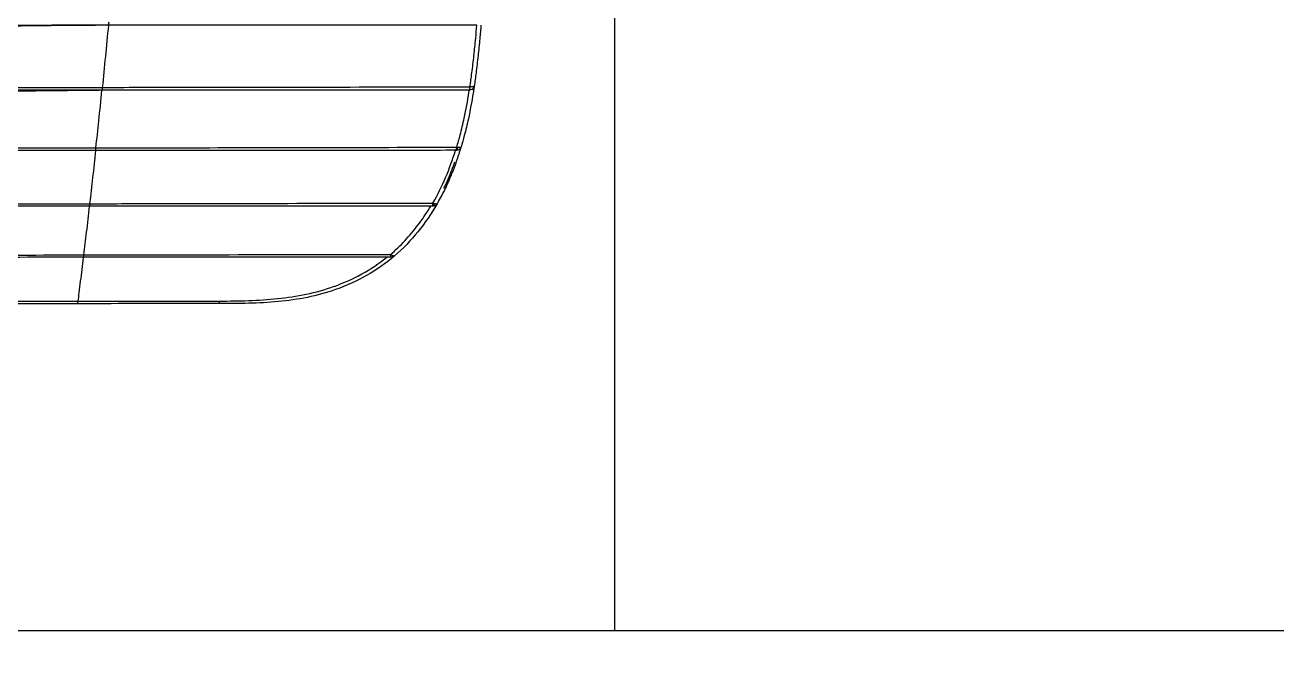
# Model space of a CAD drawing. Header units: millimetres. Extents: x 11242 to 497835, y 4200 to 105100.
# Drawn here: x 107260.4 to 107530.2, y 56320.4 to 56455.6 of the extents above; entities that cross this region are included whole.
import ezdxf
from ezdxf.xclip import XClip

# ---------------------------------------------------------------- set-up
doc = ezdxf.new("R2010")
doc.units = ezdxf.units.MM
doc.header["$LTSCALE"] = 200
doc.header["$XCLIPFRAME"] = 0
for name, color, linetype in [('# LG-AIRCON', 240, 'Continuous'), ('# 냉난방설비', 4, 'Continuous'), ('CEIL-7', 7, 'Continuous'), ('CEIL-암면흡음텍스', 251, 'Continuous')]:
    doc.layers.add(name, color=color, linetype=linetype)

# ---------------------------------------------------------------- blocks, each defined once
blk = doc.blocks.new('A$C7F214049')
at = {"layer": '# LG-AIRCON', "color": 0}
for centre, major_axis, ratio, start_param, end_param in [((1148.7, 46.88), (0.001, -0.8), 0.104317, 6.283184, 7.720209), ((1148.7, 46.88), (-0.001, 0.8), 0.134452, 3.141591, 4.574608), ((1145.86, 33.88), (0.001, -0.8), 0.080584, 6.283184, 7.690881), ((1145.9, 33.88), (-0.001, 0.8), 0.249871, 3.141591, 4.503557), ((1140.75, 21.87), (0.001, -0.8), 0.055459, 6.283184, 7.652757), ((1140.83, 21.87), (-0.001, 0.8), 0.398674, 3.141591, 4.342445), ((1131.67, 10.87), (0.001, -0.8), 0.030446, 6.283184, 7.596784)]:
    blk.add_ellipse(centre, major_axis=major_axis, ratio=ratio, start_param=start_param, end_param=end_param, dxfattribs=at)
for points, degree in [([(1070.61, 60.03), (1057.84, 60.02), (1045.07, 60.01), (1032.29, 60)], 3), ([(1070.85, 60.03), (1070.42, 55.53), (1069.98, 51.04), (1069.54, 46.65)], 3), ([(1070.55, 60.03), (1070.56, 60.03)], 1), ([(1070.85, 60.03), (1070.77, 60.03), (1070.69, 60.03), (1070.61, 60.03)], 3), ([(1150.24, 60.08), (1123.85, 60.06), (1097.37, 60.04), (1070.85, 60.03)], 3), ([(1032.29, 46.64), (1044.71, 46.62), (1057.13, 46.63), (1069.54, 46.65)], 3), ([(1068.79, 46.03), (1056.63, 46.02), (1044.46, 46.01), (1032.29, 46)], 3), ([(1032.7, 45.43), (1044.72, 45.73), (1056.76, 46.01), (1068.77, 46.03)], 3), ([(1069.47, 46.03), (1069.24, 46.03), (1069.02, 46.03), (1068.79, 46.03)], 3), ([(1148.7, 46.08), (1148.7, 46.08), (1148.7, 46.08), (1148.7, 46.08)], 3), ([(1148.78, 46.77), (1148.79, 46.77), (1148.8, 46.77), (1148.81, 46.77)], 3), ([(1149.56, 46.08), (1149.56, 46.09), (1149.39, 46.12), (1149.11, 46.17)], 3), ([(1032.29, 33.63), (1044.24, 33.61), (1056.2, 33.59), (1068.15, 33.61)], 3), ([(1068.09, 33.03), (1056.16, 33.02), (1044.22, 33.01), (1032.29, 33)], 3), ([(1068.09, 33.03), (1067.67, 29.14), (1067.24, 25.3), (1066.81, 21.57)], 3), ([(1068.09, 33.03), (1068.11, 33.03), (1068.13, 33.28), (1068.13, 33.61)], 3), ([(1140.8, 21.71), (1142.82, 25.27), (1144.43, 29.12), (1145.67, 33.08)], 3), ([(1145.9, 33.08), (1145.89, 33.08), (1145.87, 33.08), (1145.86, 33.08)], 3), ([(1145.93, 33.75), (1145.98, 33.74), (1146.04, 33.72), (1146.09, 33.71)], 3), ([(1032.29, 21.51), (1043.79, 21.53), (1055.3, 21.56), (1066.81, 21.57)], 3), ([(1066.74, 21.02), (1055.26, 21.02), (1043.77, 21.01), (1032.29, 21)], 3), ([(1066.81, 21.57), (1066.79, 21.26), (1066.77, 21.02), (1066.74, 21.02)], 3), ([(1141.7, 21.58), (1139.26, 17.33), (1136.18, 13.46), (1132.49, 10.31)], 3), ([(1065.5, 10.53), (1065.48, 10.23), (1065.46, 10.02), (1065.44, 10.02)], 3), ([(1119.52, 3.76), (1123.63, 5.23), (1127.49, 7.34), (1130.88, 10.07)], 3), ([(1132.49, 10.31), (1128.77, 7.12), (1124.46, 4.69), (1119.83, 3.07)], 3), ([(1064.26, 0.02), (1053.6, 0.01), (1042.94, 0.01), (1032.29, 0)], 3), ([(1064.26, 0.02), (1064.26, 0.02), (1064.26, 0.23), (1064.26, 0.55)], 3), ([(1094.79, 0.04), (1094.8, 0.04), (1094.8, 0.26), (1094.8, 0.58)], 3)]:
    blk.add_open_spline(points, degree=degree, dxfattribs=at)
for points, knots in [([(1070.61, 60.03), (1069.76, 60.03), (1068.9, 60.02), (1067.2, 60.02), (1066.34, 60.01), (1064.64, 60), (1063.78, 60), (1061.22, 59.98), (1059.51, 59.96), (1056.09, 59.92), (1054.39, 59.9), (1050.97, 59.86), (1049.26, 59.83), (1045.09, 59.76), (1042.63, 59.71), (1037.7, 59.6), (1035.24, 59.54), (1032.75, 59.48), (1032.72, 59.48), (1032.68, 59.48)], [0, 0, 0, 0, 0.067603, 0.067603, 0.135207, 0.135207, 0.20281, 0.20281, 0.338021, 0.338021, 0.473232, 0.473232, 0.608444, 0.608444, 0.802914, 0.802914, 0.997463, 0.997463, 1, 1, 1, 1]), ([(1070.61, 60.03), (1070.61, 60.03), (1070.61, 60.03), (1070.61, 60.03), (1070.61, 60.03), (1070.61, 60.03), (1070.61, 60.03), (1070.61, 60.03)], [0, 0, 0, 0, 0.108262, 0.108262, 0.347509, 0.347509, 1, 1, 1, 1]), ([(1070.92, 60.68), (1070.91, 60.56), (1070.88, 60.33), (1070.86, 60.08), (1070.85, 60.04), (1070.85, 60.03)], [0, 0, 0, 0, 0.334477, 0.667511, 1, 1, 1, 1]), ([(1148.78, 46.77), (1148.93, 47.77), (1149.06, 48.77), (1149.35, 51.01), (1149.5, 52.25), (1149.76, 54.74), (1149.89, 55.98), (1150.1, 58.18), (1150.18, 59.13), (1150.27, 60.08)], [0, 0, 0, 0, 0.226886, 0.226886, 0.506944, 0.506944, 0.786603, 0.786603, 1, 1, 1, 1]), ([(1151.15, 60.08), (1151.15, 60.08), (1151.15, 60.08), (1151.06, 59.1), (1150.97, 58.12), (1150.77, 55.91), (1150.64, 54.68), (1150.38, 52.21), (1150.23, 50.97), (1149.96, 48.81), (1149.83, 47.87), (1149.69, 46.93)], [0, 0, 0, 0, 0.000003, 0.000003, 0.222644, 0.222644, 0.503385, 0.503385, 0.784968, 0.784968, 1, 1, 1, 1]), ([(1068.16, 33.61), (1068.37, 35.54), (1068.81, 39.65), (1069.24, 43.83), (1069.47, 46.02)], [0, 0, 0, 0, 0.476063, 1, 1, 1, 1]), ([(1069.54, 46.65), (1069.52, 46.53), (1069.5, 46.31), (1069.48, 46.07), (1069.47, 46.04), (1069.47, 46.03)], [0, 0, 0, 0, 0.341012, 0.674077, 1, 1, 1, 1]), ([(1148.7, 46.08), (1145.85, 46.08), (1143, 46.08), (1129.95, 46.07), (1119.72, 46.06), (1099.27, 46.05), (1089.03, 46.04), (1075.69, 46.03), (1072.58, 46.03), (1069.47, 46.03)], [0, 0, 0, 0, 0.10794, 0.10794, 0.495186, 0.495186, 0.882432, 0.882432, 1, 1, 1, 1]), ([(1069.54, 46.65), (1072.64, 46.65), (1075.75, 46.66), (1089.09, 46.68), (1099.33, 46.69), (1119.79, 46.72), (1130.02, 46.74), (1143.08, 46.76), (1145.93, 46.77), (1148.78, 46.77)], [0, 0, 0, 0, 0.117383, 0.117383, 0.504703, 0.504703, 0.892034, 0.892034, 1, 1, 1, 1]), ([(1145.93, 33.75), (1146.19, 34.63), (1146.44, 35.51), (1146.99, 37.6), (1147.27, 38.82), (1147.93, 41.87), (1148.27, 43.72), (1148.59, 45.74), (1148.62, 45.91), (1148.65, 46.08)], [0, 0, 0, 0, 0.218779, 0.218779, 0.515002, 0.515002, 0.959729, 0.959729, 1, 1, 1, 1]), ([(1149.56, 46.08), (1149.52, 45.86), (1149.49, 45.64), (1149.16, 43.57), (1148.82, 41.73), (1148.16, 38.68), (1147.87, 37.47), (1147.33, 35.44), (1147.1, 34.61), (1146.85, 33.79)], [0, 0, 0, 0, 0.053164, 0.053164, 0.497933, 0.497933, 0.794719, 0.794719, 1, 1, 1, 1]), ([(1149.69, 46.93), (1149.69, 46.93), (1149.69, 46.93), (1149.69, 46.9), (1149.68, 46.88), (1149.66, 46.8), (1149.64, 46.74), (1149.59, 46.61), (1149.55, 46.54), (1149.42, 46.38), (1149.33, 46.3), (1149.16, 46.19), (1149.07, 46.15), (1148.9, 46.09), (1148.8, 46.08), (1148.7, 46.08)], [0, 0, 0, 0, 0.00454, 0.00454, 0.055109, 0.055109, 0.184991, 0.184991, 0.355151, 0.355151, 0.609123, 0.609123, 0.797065, 0.797065, 1, 1, 1, 1]), ([(1149.69, 46.93), (1149.69, 46.93), (1149.69, 46.93), (1149.69, 46.93), (1149.69, 46.92), (1149.68, 46.9), (1149.66, 46.88), (1149.62, 46.84), (1149.59, 46.83), (1149.49, 46.79), (1149.41, 46.77), (1149.25, 46.76), (1149.17, 46.75), (1149, 46.76), (1148.9, 46.76), (1148.81, 46.77)], [0, 0, 0, 0, 0.004542, 0.004542, 0.055103, 0.055103, 0.184972, 0.184972, 0.355126, 0.355126, 0.609096, 0.609096, 0.797044, 0.797044, 1, 1, 1, 1]), ([(1149.67, 46.84), (1149.65, 46.72), (1149.64, 46.6), (1149.6, 46.35), (1149.58, 46.22), (1149.56, 46.08), (1149.56, 46.08), (1149.56, 46.08)], [0, 0, 0, 0, 0.466321, 0.466321, 0.999945, 0.999945, 1, 1, 1, 1]), ([(1145.86, 33.08), (1142.82, 33.08), (1139.77, 33.07), (1126.94, 33.07), (1117.14, 33.06), (1097.55, 33.05), (1087.75, 33.04), (1074.66, 33.03), (1071.38, 33.03), (1068.09, 33.03)], [0, 0, 0, 0, 0.117588, 0.117588, 0.495514, 0.495514, 0.873438, 0.873438, 1, 1, 1, 1]), ([(1068.16, 33.61), (1071.43, 33.62), (1074.71, 33.62), (1087.79, 33.64), (1097.6, 33.66), (1117.2, 33.69), (1126.99, 33.71), (1139.83, 33.74), (1142.88, 33.74), (1145.93, 33.75)], [0, 0, 0, 0, 0.126259, 0.126259, 0.50431, 0.50431, 0.882369, 0.882369, 1, 1, 1, 1]), ([(1146.85, 33.79), (1146.85, 33.79), (1146.85, 33.79), (1146.83, 33.7), (1146.79, 33.61), (1146.66, 33.42), (1146.57, 33.32), (1146.38, 33.2), (1146.29, 33.16), (1146.11, 33.09), (1146, 33.08), (1145.9, 33.08)], [0, 0, 0, 0, 0.005051, 0.005051, 0.225937, 0.225937, 0.536829, 0.536829, 0.75815, 0.75815, 1, 1, 1, 1]), ([(1146.84, 33.76), (1146.79, 33.58), (1146.65, 33.13), (1146.36, 32.23), (1146.12, 31.51), (1145.97, 31.06)], [0, 0, 0, 0, 0.199862, 0.49976, 1, 1, 1, 1]), ([(1146.85, 33.79), (1146.85, 33.79), (1146.85, 33.79), (1146.85, 33.79), (1146.85, 33.79), (1146.85, 33.76), (1146.82, 33.74), (1146.75, 33.69), (1146.68, 33.68), (1146.52, 33.66), (1146.45, 33.67), (1146.29, 33.68), (1146.19, 33.69), (1146.09, 33.71)], [0, 0, 0, 0, 0.004995, 0.004995, 0.008352, 0.008352, 0.225814, 0.225814, 0.536727, 0.536727, 0.758081, 0.758081, 1, 1, 1, 1]), ([(1145.46, 30.5), (1145.25, 29.92), (1144.53, 28.01), (1143.72, 26.14), (1143.1, 24.86)], [0, 0, 0, 0, 0.304129, 1, 1, 1, 1]), ([(1145.97, 31.06), (1145.79, 30.55), (1145.42, 29.52), (1145.02, 28.51), (1144.82, 28.01)], [0, 0, 0, 0, 0.499224, 1, 1, 1, 1]), ([(1144.82, 28.01), (1144.75, 27.84), (1144.26, 26.66), (1143.29, 24.47), (1142.23, 22.55), (1141.7, 21.58)], [0, 0, 0, 0, 0.075177, 0.535682, 1, 1, 1, 1]), ([(1066.81, 21.57), (1069.43, 21.58), (1072.06, 21.58), (1084.49, 21.6), (1094.29, 21.62), (1113.89, 21.66), (1123.69, 21.68), (1135.93, 21.7), (1138.36, 21.71), (1140.8, 21.71)], [0, 0, 0, 0, 0.106463, 0.106463, 0.503849, 0.503849, 0.901237, 0.901237, 1, 1, 1, 1]), ([(1140.8, 21.71), (1140.8, 21.71), (1140.8, 21.71), (1140.91, 21.67), (1141.03, 21.62), (1141.13, 21.59)], [0, 0, 0, 0, 0.000258, 0.000258, 1, 1, 1, 1]), ([(1141.7, 21.58), (1141.7, 21.58), (1141.7, 21.58), (1141.69, 21.56), (1141.67, 21.54), (1141.63, 21.52), (1141.6, 21.51), (1141.52, 21.5), (1141.46, 21.5), (1141.32, 21.53), (1141.24, 21.55), (1141.15, 21.58), (1141.14, 21.58), (1141.13, 21.59)], [0, 0, 0, 0, 0.006095, 0.006095, 0.19717, 0.19717, 0.381081, 0.381081, 0.671052, 0.671052, 0.971596, 0.971596, 1, 1, 1, 1]), ([(1066.74, 21.02), (1066.52, 19.14), (1066.11, 15.59), (1065.7, 12.14), (1065.5, 10.53)], [0, 0, 0, 0, 0.525106, 1, 1, 1, 1]), ([(1140.75, 21.07), (1138.32, 21.07), (1135.88, 21.07), (1123.65, 21.06), (1113.86, 21.06), (1094.26, 21.04), (1084.46, 21.04), (1072.02, 21.03), (1069.38, 21.03), (1066.74, 21.02)], [0, 0, 0, 0, 0.098712, 0.098712, 0.495896, 0.495896, 0.893081, 0.893081, 1, 1, 1, 1]), ([(1131.7, 10.66), (1131.8, 10.76), (1131.91, 10.85), (1133.1, 11.9), (1134.13, 12.92), (1136.08, 15.07), (1137, 16.19), (1138.75, 18.56), (1139.57, 19.8), (1140.33, 21.07), (1140.33, 21.07), (1140.33, 21.07)], [0, 0, 0, 0, 0.031614, 0.031614, 0.352504, 0.352504, 0.673143, 0.673143, 0.999997, 0.999997, 1, 1, 1, 1]), ([(1140.84, 21.07), (1140.83, 21.07), (1140.83, 21.07), (1140.81, 21.07), (1140.78, 21.07), (1140.75, 21.07)], [0, 0, 0, 0, 0.064961, 0.064961, 1, 1, 1, 1]), ([(1141.7, 21.58), (1141.7, 21.58), (1141.7, 21.57), (1141.66, 21.51), (1141.63, 21.46), (1141.54, 21.36), (1141.49, 21.32), (1141.36, 21.22), (1141.27, 21.17), (1141.08, 21.1), (1140.97, 21.08), (1140.86, 21.08), (1140.85, 21.07), (1140.84, 21.07)], [0, 0, 0, 0, 0.006088, 0.006088, 0.197193, 0.197193, 0.381112, 0.381112, 0.671086, 0.671086, 0.971602, 0.971602, 1, 1, 1, 1]), ([(1032.29, 10.47), (1034.18, 10.47), (1036.08, 10.48), (1047.15, 10.5), (1056.33, 10.52), (1065.5, 10.53), (1065.5, 10.53), (1065.5, 10.53)], [0, 0, 0, 0, 0.171298, 0.171298, 0.999998, 0.999998, 1, 1, 1, 1]), ([(1065.44, 10.02), (1056.28, 10.02), (1047.12, 10.01), (1036.07, 10), (1034.18, 10), (1032.29, 10)], [0, 0, 0, 0, 0.828798, 0.828798, 1, 1, 1, 1]), ([(1065.43, 10.02), (1065.33, 9.15), (1065.12, 7.41), (1064.8, 4.85), (1064.52, 2.57), (1064.34, 1.15), (1064.26, 0.55)], [0, 0, 0, 0, 0.26489, 0.52978, 0.794669, 1, 1, 1, 1]), ([(1131.67, 10.07), (1125.04, 10.06), (1118.4, 10.06), (1107.45, 10.05), (1103.13, 10.05), (1087.69, 10.04), (1076.56, 10.03), (1065.44, 10.02)], [0, 0, 0, 0, 0.300662, 0.300662, 0.496124, 0.496124, 1, 1, 1, 1]), ([(1065.5, 10.53), (1066.03, 10.53), (1066.57, 10.53), (1077.68, 10.55), (1088.26, 10.57), (1104.51, 10.6), (1110.19, 10.61), (1121.15, 10.64), (1126.42, 10.65), (1131.7, 10.66)], [0, 0, 0, 0, 0.024163, 0.024163, 0.503514, 0.503514, 0.760929, 0.760929, 1, 1, 1, 1]), ([(1131.84, 10.07), (1131.83, 10.07), (1131.82, 10.07), (1131.76, 10.07), (1131.72, 10.07), (1131.67, 10.07)], [0, 0, 0, 0, 0.27303, 0.27303, 1, 1, 1, 1]), ([(1131.7, 10.66), (1131.81, 10.59), (1131.92, 10.51), (1132.03, 10.45), (1132.04, 10.44), (1132.1, 10.4), (1132.14, 10.38), (1132.18, 10.35)], [0, 0, 0, 0, 0.619716, 0.619716, 0.702663, 0.702663, 1, 1, 1, 1]), ([(1132.49, 10.31), (1132.49, 10.31), (1132.49, 10.31), (1132.41, 10.24), (1132.33, 10.19), (1132.16, 10.12), (1132.07, 10.09), (1131.94, 10.07), (1131.89, 10.07), (1131.84, 10.07)], [0, 0, 0, 0, 0.009042, 0.009042, 0.42403, 0.42403, 0.802264, 0.802264, 1, 1, 1, 1]), ([(1132.49, 10.31), (1132.49, 10.31), (1132.49, 10.31), (1132.47, 10.29), (1132.44, 10.28), (1132.36, 10.28), (1132.31, 10.29), (1132.24, 10.33), (1132.21, 10.34), (1132.18, 10.35)], [0, 0, 0, 0, 0.009058, 0.009058, 0.424037, 0.424037, 0.797497, 0.797497, 1, 1, 1, 1]), ([(1119.83, 3.07), (1115.85, 1.66), (1111.67, 0.87), (1103.26, 0.08), (1099.02, 0.05), (1094.79, 0.04)], [0, 0, 0, 0, 0.5, 0.5, 1, 1, 1, 1]), ([(1094.8, 0.58), (1098.98, 0.61), (1103.16, 0.68), (1111.47, 1.54), (1115.59, 2.35), (1119.52, 3.77)], [0, 0, 0, 0, 0.5, 0.5, 1, 1, 1, 1]), ([(1032.29, 0.51), (1042.94, 0.53), (1053.6, 0.54), (1064.26, 0.55), (1064.26, 0.55), (1064.26, 0.55)], [0, 0, 0, 0, 0.999998, 0.999998, 1, 1, 1, 1]), ([(1064.26, 0.55), (1064.26, 0.55), (1064.26, 0.55), (1064.93, 0.55), (1065.6, 0.55), (1068.93, 0.55), (1071.6, 0.55), (1076.93, 0.55), (1079.6, 0.55), (1086.44, 0.56), (1090.62, 0.56), (1094.8, 0.58)], [0, 0, 0, 0, 0.000002, 0.000002, 0.065499, 0.065499, 0.327488, 0.327488, 0.589476, 0.589476, 1, 1, 1, 1]), ([(1094.79, 0.04), (1088.46, 0.04), (1082.14, 0.03), (1071.96, 0.03), (1068.11, 0.02), (1064.26, 0.02)], [0, 0, 0, 0, 0.621818, 0.621818, 1, 1, 1, 1])]:
    blk.add_open_spline(points, degree=3, knots=knots, dxfattribs=at)
blk = doc.blocks.new('냉난방설비')
at = {"layer": '# 냉난방설비', "color": 8}
blk.add_blockref('A$C7F214049', (106207.5, -62404.52), dxfattribs=at)
blk = doc.blocks.new('C-6x6_1f')
for p, q in [((-31146.98, -303023.45), (-31146.98, -292223.45)), ((-27546.98, -298823.45), (-34746.98, -298823.45))]:
    blk.add_line(p, q)

msp = doc.modelspace()

# ---------------------------------------------------------------- linework, layer by layer
at = {"layer": 'CEIL-7'}
msp.add_lwpolyline([(105200, 61525), (107775, 61525), (107775, 56325), (105200, 56325)], close=True, dxfattribs=at)

# ---------------------------------------------------------------- block references
msp.add_blockref('냉난방설비', (0, 118800))
at = {"layer": 'CEIL-암면흡음텍스'}
ref = msp.add_blockref('C-6x6_1f', (135871.98, 355148.45), dxfattribs=at)
XClip(ref).set_block_clipping_path([(-33321.9791048046, -298823.4499304557), (-30771.9791048046, -293623.4499304559)])
ref = msp.add_blockref('C-6x6_1f', (138534.48, 355148.45), dxfattribs=at)
XClip(ref).set_block_clipping_path([(-33321.9791048046, -298823.4499304557), (-30771.9791048046, -293623.4499304559)])

doc.saveas('drawing.dxf')
